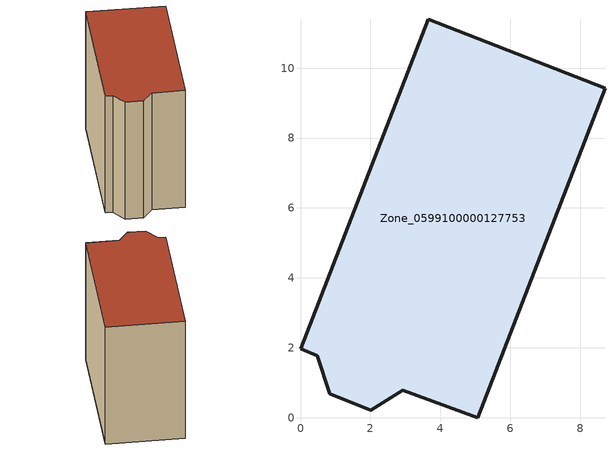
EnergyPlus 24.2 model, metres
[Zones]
Zone_0599100000127753
 floor ground (C_G): 3.66,11.4 8.71,9.43 5.07,0 2.92,0.79 2.01,0.22 0.84,0.68 0.48,1.78 0,1.97 z0
 wall outside (C_F): 0.84,0.68 2.01,0.22 2.92,0.79 5.07,0 8.71,9.43 3.66,11.4 0,1.97 0.48,1.78 0.84,0.68 z0:9.52
 roof outside (C_R): 3.66,11.4 0,1.97 0.48,1.78 0.84,0.68 2.01,0.22 2.92,0.79 5.07,0 8.71,9.43 z9.52
[BUILDING]
Pand.0599100000127753: North Axis=0; Terrain=City; Loads Convergence Tolerance Value=0.04; Temperature Convergence Tolerance Value=0.4; Solar Distribution=FullExterior; Maximum Number of Warmup Days=25; Minimum Number of Warmup Days=1
[Site:Location]
Rotterdam.The.Hague.AP_ZH_NLD Design_Conditions: Latitude=51.96; Longitude=4.45; Time Zone=1; Elevation=-4.5
[SITE:GROUNDTEMPERATURE:BUILDINGSURFACE]
18, 18, 18, 18, 18, 18, 18, 18, 18, 18, 18, 18
[MATERIAL] Thermal Absorptance=0.9; Solar Absorptance=0.7; Visible Absorptance=0.7
Name | Roughness | Thickness | Conductivity | Density | Specific Heat
G.TI.1946 | MediumSmooth | 0.15 | 1 | 540 | 1210
F.TI.1946 | Rough | 0.3 | 0.857143 | 1920 | 840
R.TI.1946 | MediumRough | 0.2 | 0.1 | 1500 | 1000
[CONSTRUCTION]
C_G: G.TI.1946
C_F: F.TI.1946
C_R: R.TI.1946
[ZONE]
Zone_0599100000127753: Type=1; Multiplier=1; Ceiling Height=Autocalculate; Volume=Autocalculate; Floor Area=autocalculate; Part of Total Floor Area=Yes
[ZONEINFILTRATION:DESIGNFLOWRATE]
Infil_Zone_0599100000127753: Zone or ZoneList or Space or SpaceList=Zone_0599100000127753; Schedule=AlwaysOn; Design Flow Rate Calculation Method=Flow/Area; Flow Rate per Floor Area=0.003; Constant Term Coefficient=1; Temperature Term Coefficient=0; Velocity Term Coefficient=0; Velocity Squared Term Coefficient=0
[HVACTEMPLATE:ZONE:IDEALLOADSAIRSYSTEM]
Zone_0599100000127753: Maximum Heating Supply Air Temperature=50; Minimum Cooling Supply Air Temperature=13; Maximum Heating Supply Air Humidity Ratio=0.0156; Minimum Cooling Supply Air Humidity Ratio=0.0077; Heating Limit=NoLimit; Cooling Limit=NoLimit; Dehumidification Control Type=ConstantSensibleHeatRatio; Cooling Sensible Heat Ratio=0.7; Dehumidification Setpoint=60; Humidification Control Type=None; Humidification Setpoint=30; Outdoor Air Method=None; Outdoor Air Flow Rate per Person=0.00944; Outdoor Air Flow Rate per Zone Floor Area=0; Outdoor Air Flow Rate per Zone=0; Demand Controlled Ventilation Type=None; Outdoor Air Economizer Type=NoEconomizer; Heat Recovery Type=None; Sensible Heat Recovery Effectiveness=0.7; Latent Heat Recovery Effectiveness=0.65
[ZONECONTROL:THERMOSTAT]
ThermostatControl_Zone_0599100000127753: Zone or ZoneList=Zone_0599100000127753; Control Type Schedule=DualSetpointControlType; Control 1=Thermostat_Zone_0599100000127753; Temperature Difference Between Cutout And Setpoint=0
[THERMOSTATSETPOINT:DUALSETPOINT]
Thermostat_Zone_0599100000127753: Heating Setpoint Temperature Schedule=HeatingSetpoint_Zone_0599100000127753; Cooling Setpoint Temperature Schedule=CoolingSetpoint_Zone_0599100000127753
[SCHEDULE:COMPACT]
HeatingSetpoint_Zone_0599100000127753: Through: 12/31, For: AllDays, Until: 24:00, 21
CoolingSetpoint_Zone_0599100000127753: Through: 12/31, For: AllDays, Until: 24:00, 24
DualSetpointControlType: Through: 12/31, For: AllDays, Until: 24:00, 4
AlwaysOn: Through: 12/31, For: AllDays, Until: 24:00, 1
